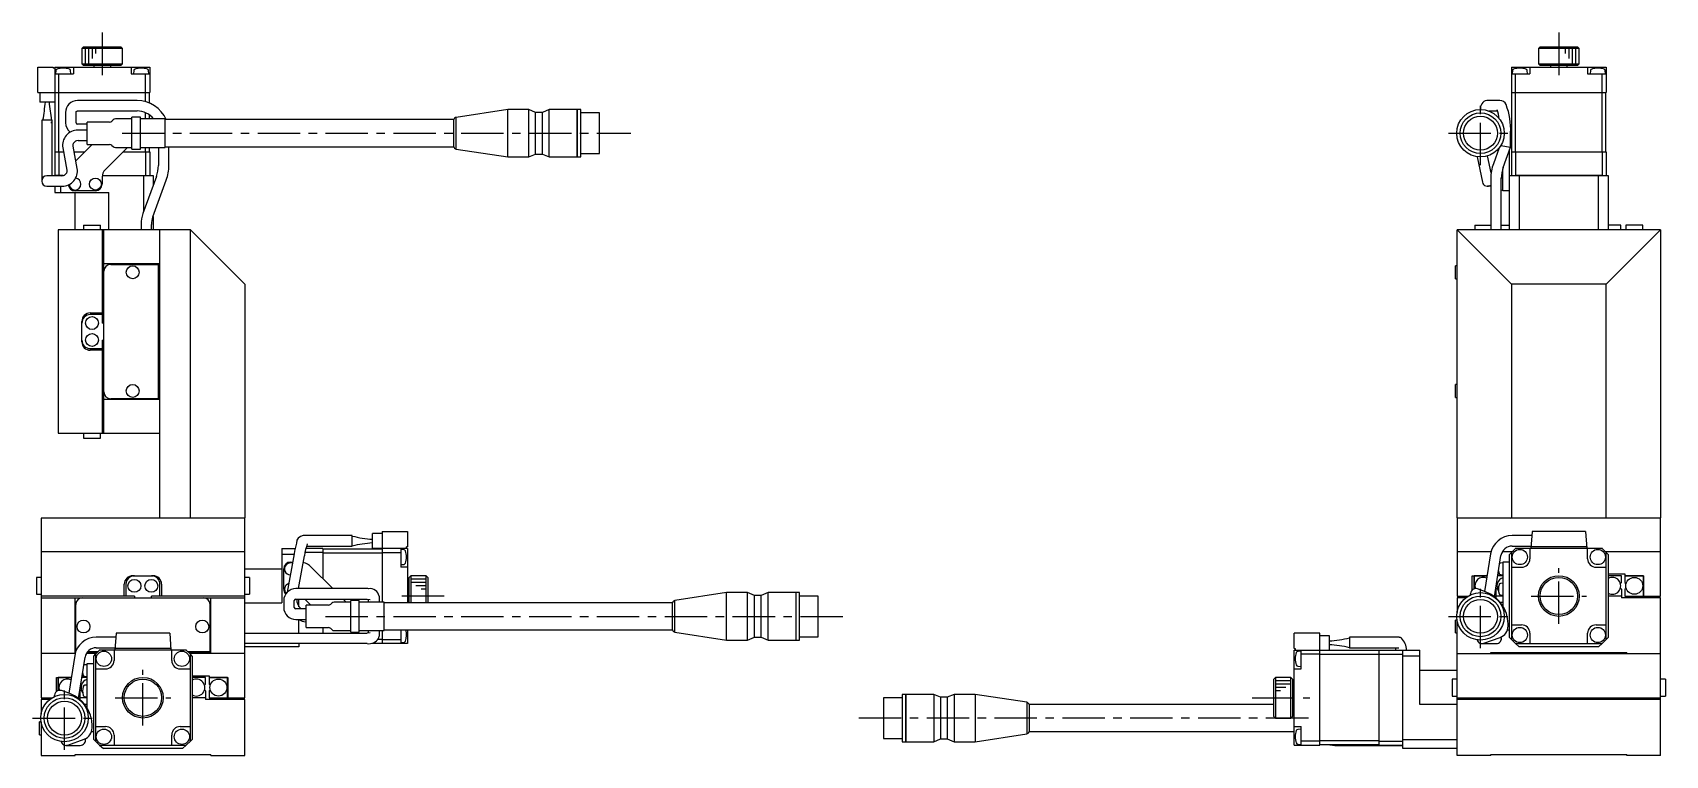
# Model space of a CAD drawing. Extents: x -593 to 420, y 17 to 752.
# Drawn here: x -94.2 to 387.1, y 281.7 to 494.9 of the extents above; entities that cross this region are included whole.
import ezdxf

# ---------------------------------------------------------------- set-up
doc = ezdxf.new("R2010")
doc.units = 0
doc.header["$LTSCALE"] = 10
doc.linetypes.add('CENTER', pattern=[2, 1.25, -0.25, 0.25, -0.25])
doc.layers.add('1', color=7, linetype='CONTINUOUS')

msp = doc.modelspace()

# ---------------------------------------------------------------- linework, layer by layer
at = {"layer": '1', "color": 4, "linetype": 'CENTER'}
for p, q in [((-73.745902, 494.881981), (-73.745902, 480.426529)), ((355.656316, 494.88198), (355.656316, 480.426529)), ((332.556317, 455.813752), (332.556317, 474.61375)), ((-67.903008, 465.213751), (82.096992, 465.213751)), ((323.156318, 465.213751), (341.956315, 465.213751)), ((355.656316, 320.513751), (355.656316, 336.913751)), ((332.556316, 313.313752), (332.556316, 332.113749)), ((27.096992, 328.713751), (12.096992, 328.713751)), ((347.456316, 328.713751), (363.856316, 328.713751)), ((-7.903008, 322.713751), (146.813422, 322.71375)), ((323.156318, 322.71375), (341.956315, 322.71375)), ((-61.745902, 290.513751), (-61.745902, 306.913751)), ((-84.845902, 283.313752), (-84.845902, 302.113749)), ((-69.945902, 298.713751), (-53.545902, 298.713751)), ((265.269329, 298.713751), (282.220274, 298.713751)), ((-94.245901, 292.71375), (-75.445904, 292.71375)), ((281.813422, 292.713751), (147.096992, 292.71375))]:
    msp.add_line(p, q, dxfattribs=at)
at = {"layer": '1', "color": 7, "linetype": 'CONTINUOUS'}
for p, q in [((-79.245902, 490.713751), (-79.745902, 490.213751)), ((-67.745902, 490.213751), (-79.745902, 490.213751)), ((-79.745902, 490.213751), (-79.745902, 485.713751)), ((-79.245902, 490.713751), (-68.245902, 490.713751)), ((-67.745902, 490.213751), (-68.245902, 490.713751)), ((-67.745902, 485.713751), (-67.745902, 490.213751)), ((350.156316, 490.713751), (349.656316, 490.213751)), ((361.656316, 490.213751), (349.656316, 490.213751)), ((349.656316, 490.213751), (349.656316, 485.713751)), ((350.156316, 490.713751), (361.156316, 490.713751)), ((361.656316, 490.213751), (361.156316, 490.713751)), ((361.656316, 485.713751), (361.656316, 490.213751)), ((-92.745902, 484.713751), (-88.245902, 484.713751)), ((-92.745902, 477.213751), (-92.745902, 484.713751)), ((-88.245902, 484.713751), (-88.245902, 484.413751)), ((-87.745902, 484.413751), (-88.245902, 484.413751)), ((-87.745902, 484.713751), (-87.745902, 474.413751)), ((-87.745902, 484.713751), (-59.745902, 484.713751)), ((-87.745902, 482.713751), (-82.245902, 482.713751)), ((-87.409701, 483.699031), (-87.495902, 482.713751)), ((-86.545902, 477.213751), (-86.545902, 482.713751)), ((-82.995902, 482.713751), (-83.082103, 483.699031)), ((-82.245902, 484.713751), (-82.245902, 482.713751)), ((-79.745902, 485.713751), (-67.745902, 485.713751)), ((-79.745902, 485.713751), (-79.245902, 485.213751)), ((-68.245902, 485.213751), (-79.245902, 485.213751)), ((-76.245902, 485.213751), (-76.245902, 484.713751)), ((-71.245902, 484.713751), (-71.245902, 485.213751)), ((-68.245902, 485.213751), (-67.745902, 485.713751)), ((-65.245902, 484.713751), (-65.245902, 482.713751)), ((-65.245902, 482.713751), (-59.745902, 482.713751)), ((-64.409701, 483.699031), (-64.495902, 482.713751)), ((-60.945902, 477.213751), (-60.945902, 482.713751)), ((-59.995902, 482.713751), (-60.082103, 483.699031)), ((-59.745902, 484.713751), (-59.745902, 477.213751)), ((341.656316, 484.713751), (369.656316, 484.713751)), ((341.656316, 484.713751), (341.656316, 477.213751)), ((341.656316, 482.713751), (347.156316, 482.713751)), ((341.992517, 483.699031), (341.906316, 482.713751)), ((342.856316, 477.213751), (342.856316, 482.713751)), ((346.406316, 482.713751), (346.320116, 483.699031)), ((347.156316, 484.713751), (347.156316, 482.713751)), ((349.656316, 485.713751), (361.656316, 485.713751)), ((349.656316, 485.713751), (350.156316, 485.213751)), ((361.156316, 485.213751), (350.156316, 485.213751)), ((353.156316, 485.213751), (353.156316, 484.713751)), ((358.156316, 484.713751), (358.156316, 485.213751)), ((361.156316, 485.213751), (361.656316, 485.713751)), ((364.156316, 484.713751), (364.156316, 482.713751)), ((364.156316, 482.713751), (369.656316, 482.713751)), ((364.992517, 483.699031), (364.906316, 482.713751)), ((368.456316, 477.213751), (368.456316, 482.713751)), ((369.406316, 482.713751), (369.320116, 483.699031)), ((369.656316, 484.713751), (369.656316, 477.213751)), ((-92.745902, 477.213751), (-59.745902, 477.213751)), ((-92.145902, 477.213751), (-92.145902, 474.413751)), ((-87.645902, 459.713751), (-87.645902, 477.213751)), ((-86.504481, 459.713751), (-86.504481, 477.213751)), ((-60.987324, 474.542062), (-60.987324, 477.213751)), ((-59.845902, 474.143665), (-59.845902, 477.213751)), ((341.656316, 477.213751), (369.656316, 477.213751)), ((341.756316, 459.713751), (341.756316, 477.213751)), ((342.897738, 459.713751), (342.897738, 477.213751)), ((368.414895, 459.713751), (368.414895, 477.213751)), ((369.556316, 459.713751), (369.556316, 477.213751)), ((-87.745902, 474.413751), (-92.145902, 474.413751)), ((-81.311117, 471.668445), (-81.295612, 471.682421)), ((-81.295612, 471.682421), (-81.279148, 471.69582)), ((-81.279148, 471.69582), (-81.261692, 471.708574)), ((-81.261692, 471.708574), (-81.243208, 471.720603)), ((-81.243208, 471.720603), (-81.223662, 471.731818)), ((-81.223662, 471.731818), (-81.203024, 471.742113)), ((-81.203024, 471.742113), (-81.181271, 471.751364)), ((-81.181271, 471.751364), (-81.1584, 471.75943)), ((-81.1584, 471.75943), (-81.134434, 471.766154)), ((-81.134434, 471.766154), (-81.10944, 471.771364)), ((-81.10944, 471.771364), (-81.083546, 471.774885)), ((-81.083546, 471.774885), (-81.056955, 471.776557)), ((-81.056955, 471.776557), (-81.047438, 471.776681)), ((-63.440781, 474.876681), (-81.047438, 474.876681)), ((-81.047438, 471.776681), (-63.440781, 471.776681)), ((45.839884, 472.21375), (30.605902, 469.898076)), ((45.839884, 458.213752), (45.839884, 472.21375)), ((52.032883, 472.21375), (45.839884, 472.21375)), ((52.032883, 458.213752), (52.032883, 472.21375)), ((54.032883, 471.363751), (52.032883, 472.21375)), ((58.032883, 472.21375), (56.032883, 471.363751)), ((58.032883, 458.213752), (58.032883, 472.21375)), ((66.289883, 472.21375), (58.032883, 472.21375)), ((66.289883, 458.213752), (66.289883, 472.21375)), ((66.339883, 472.16375), (66.289883, 472.21375)), ((67.339885, 472.21375), (66.339883, 472.21375)), ((66.339883, 458.213752), (66.339883, 472.21375)), ((67.339885, 458.213752), (67.339885, 472.21375)), ((334.486774, 474.876681), (334.447448, 474.876209)), ((338.229184, 474.876681), (334.486774, 474.876681)), ((334.991051, 471.776681), (337.58495, 471.776681)), ((335.622903, 471.503928), (335.633787, 471.776824)), ((-88.470902, 469.113751), (-91.570902, 469.113751)), ((-91.570902, 469.113751), (-91.570902, 451.113751)), ((-88.471492, 468.490586), (-88.904886, 468.413751)), ((-88.904886, 468.413751), (-88.445902, 468.413751)), ((-88.445902, 468.413751), (-88.471494, 468.490592)), ((-88.470902, 468.488833), (-88.470902, 469.113751)), ((-88.470902, 452.663751), (-88.470902, 468.413751)), ((-84.553733, 471.326681), (-84.553733, 468.326681)), ((-81.453733, 471.326681), (-81.453423, 471.344201)), ((-81.453733, 468.326681), (-81.453733, 471.326681)), ((-81.453423, 471.344201), (-81.452423, 471.362647)), ((-81.452423, 471.362647), (-81.450735, 471.381042)), ((-81.450735, 471.381042), (-81.448358, 471.39937)), ((-81.448358, 471.39937), (-81.445289, 471.417615)), ((-81.445289, 471.417615), (-81.441527, 471.435764)), ((-81.441527, 471.435764), (-81.437067, 471.453798)), ((-81.437067, 471.453798), (-81.431904, 471.471702)), ((-81.431904, 471.471702), (-81.42603, 471.489457)), ((-81.42603, 471.489457), (-81.419439, 471.507045)), ((-81.419439, 471.507045), (-81.412121, 471.524446)), ((-81.412121, 471.524446), (-81.404064, 471.541638)), ((-81.404064, 471.541638), (-81.395256, 471.558599)), ((-81.395256, 471.558599), (-81.385683, 471.575305)), ((-81.385683, 471.575305), (-81.375328, 471.591727)), ((-81.375328, 471.591727), (-81.364173, 471.607838)), ((-81.364173, 471.607838), (-81.352199, 471.623603)), ((-81.352199, 471.623603), (-81.339382, 471.638987)), ((-81.339382, 471.638987), (-81.325697, 471.653949)), ((-81.325697, 471.653949), (-81.311117, 471.668445)), ((-78.160116, 467.876681), (-81.003733, 467.876681)), ((-71.574329, 468.513751), (-78.160116, 468.513751)), ((-78.160116, 461.913751), (-78.160116, 468.513751)), ((-70.553009, 469.120858), (-70.867223, 468.806644)), ((-64.995902, 469.413751), (-69.845902, 469.413751)), ((-62.495902, 469.913751), (-64.995902, 469.913751)), ((-64.995902, 460.513751), (-64.995902, 469.913751)), ((-62.495902, 460.513751), (-62.495902, 469.913751)), ((-55.160116, 469.413751), (-62.495902, 469.413751)), ((-60.987324, 469.413751), (-60.987324, 471.26307)), ((-59.845902, 469.413751), (-59.845902, 470.611953)), ((-55.160116, 461.013751), (-55.160116, 469.413751)), ((29.882228, 469.213751), (-55.160116, 469.213751)), ((29.882228, 461.213751), (29.882228, 469.213751)), ((30.605901, 460.529425), (30.605902, 469.898076)), ((54.032883, 459.063751), (54.032883, 471.363751)), ((56.032883, 471.363751), (54.032883, 471.363751)), ((56.032883, 459.063751), (56.032883, 471.363751)), ((72.839886, 471.213749), (67.339885, 471.213749)), ((72.839886, 459.213753), (72.839886, 471.213749)), ((-82.282961, 462.002682), (-82.238714, 462.140055)), ((-82.238714, 462.140055), (-82.180225, 462.271445)), ((-78.160116, 466.149774), (-80.876716, 466.149774)), ((-80.876716, 463.049774), (-78.160116, 463.049774)), ((341.442478, 461.053374), (341.442478, 465.326681)), ((-87.745902, 459.713751), (-87.745902, 452.813751)), ((-87.745902, 459.713751), (-85.146175, 459.713751)), ((-86.545902, 459.713751), (-86.545902, 452.713751)), ((-85.356552, 460.88079), (-84.167153, 454.282774)), ((-82.325706, 461.716971), (-82.31214, 461.861025)), ((-82.323449, 461.572504), (-82.325706, 461.716971)), ((-82.305726, 461.430751), (-82.323449, 461.572504)), ((-82.31214, 461.861025), (-82.282961, 462.002682)), ((-81.116326, 454.832735), (-82.305726, 461.430751)), ((-81.996209, 459.713751), (-78.902756, 459.713751)), ((-81.523735, 457.092773), (-76.702757, 461.913751)), ((-78.160116, 461.913751), (-71.574329, 461.913751)), ((-66.289048, 461.013751), (-72.867223, 454.435576)), ((-70.867223, 461.620858), (-70.553009, 461.306644)), ((-69.845902, 461.013751), (-64.995902, 461.013751)), ((-67.589048, 459.713751), (-59.745902, 459.713751)), ((-64.995902, 460.513751), (-62.495902, 460.513751)), ((-62.495902, 461.013751), (-55.160116, 461.013751)), ((-60.987324, 459.713751), (-60.987324, 461.013751)), ((-60.945902, 459.713751), (-60.945902, 452.713751)), ((-59.845902, 459.713751), (-59.845902, 461.013751)), ((-59.745902, 459.713751), (-59.745902, 452.813751)), ((-57.1656, 461.013751), (-57.1656, 455.682839)), ((-55.160116, 461.213751), (29.882228, 461.213751)), ((-54.0656, 455.682839), (-54.0656, 461.213751)), ((30.605901, 460.529425), (45.839884, 458.213752)), ((45.839884, 458.213752), (52.032883, 458.213752)), ((52.032883, 458.213752), (54.032883, 459.063751)), ((54.032883, 459.063751), (56.032883, 459.063751)), ((56.032883, 459.063751), (58.032883, 458.213752)), ((58.032883, 458.213752), (66.289883, 458.213752)), ((66.289883, 458.213752), (66.339883, 458.263752)), ((66.339883, 458.213752), (67.339885, 458.213752)), ((67.339885, 459.213753), (72.839886, 459.213753)), ((331.546988, 458.286901), (333.140188, 450.791488)), ((335.72149, 453.557596), (334.662823, 458.538227)), ((338.104077, 460.944987), (336.381763, 456.21297)), ((338.531189, 461.566713), (341.442478, 461.053374)), ((339.294811, 455.152708), (341.442478, 461.053374)), ((341.156316, 436.713751), (341.156316, 460.267153)), ((341.656316, 459.713751), (341.656316, 452.713751)), ((341.656316, 459.713751), (369.656316, 459.713751)), ((342.856316, 459.713751), (342.856316, 452.813751)), ((368.456316, 459.713751), (368.456316, 452.813751)), ((369.656316, 459.713751), (369.656316, 452.713751)), ((-85.596163, 452.663751), (-90.020902, 452.663751)), ((-87.645902, 452.713751), (-87.745902, 452.813751)), ((-87.745902, 452.713751), (-87.745902, 452.663751)), ((-85.210868, 452.713751), (-87.745902, 452.713751)), ((-86.023931, 452.713751), (-86.023931, 452.663751)), ((-84.234165, 453.57347), (-84.292654, 453.442079)), ((-84.189918, 453.710843), (-84.234165, 453.57347)), ((-84.160738, 453.8525), (-84.189918, 453.710843)), ((-84.167153, 454.282774), (-84.14943, 454.141021)), ((-84.147173, 453.996554), (-84.160738, 453.8525)), ((-84.14943, 454.141021), (-84.147173, 453.996554)), ((-73.719184, 452.713751), (-58.745902, 452.713751)), ((-57.754094, 452.465573), (-61.719967, 441.569428)), ((-61.467873, 442.262049), (-61.467873, 452.713751)), ((-59.845902, 452.713751), (-59.745902, 452.813751)), ((-58.745902, 452.713751), (-58.745902, 449.740603)), ((339.156316, 452.663751), (338.739182, 452.663751)), ((339.156316, 448.213751), (339.156316, 454.742225)), ((341.156316, 452.713751), (370.156316, 452.713751)), ((342.756316, 452.713751), (342.856316, 452.813751)), ((342.856316, 452.813751), (368.456316, 452.813751)), ((343.994413, 452.713751), (343.994413, 436.713751)), ((367.31822, 436.713751), (367.31822, 452.713751)), ((368.456316, 452.813751), (368.556316, 452.713751)), ((370.156316, 452.713751), (370.156316, 436.713751)), ((-90.020902, 449.563751), (-85.596163, 449.563751)), ((-87.745902, 449.563751), (-87.745902, 447.713751)), ((-87.745902, 447.713751), (-71.745902, 447.713751)), ((-86.023931, 449.563751), (-86.023931, 447.713751)), ((-75.745902, 448.213751), (-81.745902, 448.213751)), ((-81.745902, 436.713751), (-81.745902, 447.713751)), ((-73.745902, 452.314256), (-73.745902, 450.213751)), ((-71.745902, 436.713751), (-71.745902, 447.713751)), ((-58.80692, 440.509165), (-54.841047, 451.40531)), ((335.606316, 449.563751), (334.656316, 449.563751)), ((335.606316, 451.935442), (335.606316, 436.713751)), ((339.156316, 451.963751), (338.706316, 451.924381)), ((338.706316, 436.713751), (338.706316, 451.935442)), ((338.706316, 448.503121), (339.156316, 448.463751)), ((341.156316, 448.213751), (339.156316, 448.213751)), ((-79.245902, 438.113751), (-79.245902, 436.713751)), ((-79.245902, 438.113751), (-74.245902, 438.113751)), ((-74.245902, 436.713751), (-74.245902, 438.113751)), ((-62.295902, 438.303135), (-62.295902, 436.713751)), ((-59.195902, 436.713751), (-59.195902, 438.303135)), ((-58.745902, 440.676809), (-58.745902, 436.713751)), ((330.906316, 438.113751), (330.906316, 436.713751)), ((330.906316, 438.113751), (335.606316, 438.113751)), ((338.706316, 438.113751), (341.156316, 438.113751)), ((373.906316, 438.113751), (370.156316, 438.113751)), ((373.906316, 436.713751), (373.906316, 438.113751)), ((375.406316, 438.113751), (375.406316, 436.713751)), ((380.406316, 438.113751), (375.406316, 438.113751)), ((380.406316, 436.713751), (380.406316, 438.113751)), ((-47.745902, 436.713751), (-86.745902, 436.713751)), ((-86.745902, 436.713751), (-86.745902, 376.713751)), ((-73.745902, 436.713751), (-73.745902, 409.213751)), ((-73.245902, 376.713751), (-73.245902, 436.713751)), ((-56.745902, 351.713751), (-56.745902, 436.713751)), ((-47.745902, 351.813751), (-47.745902, 436.713751)), ((-31.745902, 420.713751), (-47.745902, 436.713751)), ((325.656316, 351.813751), (325.656316, 436.713751)), ((341.656316, 420.713751), (325.656316, 436.713751)), ((385.656316, 436.713751), (325.656316, 436.713751)), ((385.656316, 436.713751), (369.656316, 420.713751)), ((385.656316, 436.713751), (385.656316, 351.813751)), ((-56.745902, 426.713751), (-73.245902, 426.713751)), ((-71.245902, 426.513751), (-57.245902, 426.513751)), ((-58.245902, 426.713751), (-58.245902, 426.513751)), ((-57.245902, 426.513751), (-57.245902, 386.913751)), ((-57.045902, 426.713751), (-57.045902, 386.713751)), ((325.156316, 422.313751), (325.156316, 426.113751)), ((325.656316, 426.113751), (325.156316, 426.113751)), ((-31.745902, 420.713751), (-31.745902, 351.813751)), ((325.156316, 422.313751), (325.656316, 422.313751)), ((341.656316, 420.713751), (341.656316, 351.813751)), ((369.656316, 420.713751), (341.656316, 420.713751)), ((369.656316, 351.813751), (369.656316, 420.713751)), ((-79.745902, 403.713751), (-79.745902, 409.713751)), ((-77.245902, 412.213751), (-73.745902, 412.213751)), ((-73.745902, 411.713751), (-77.245902, 411.713751)), ((-73.245902, 409.213751), (-73.745902, 409.213751)), ((-77.245902, 401.713751), (-73.745902, 401.713751)), ((-73.745902, 401.213751), (-77.245902, 401.213751)), ((-73.745902, 404.213751), (-73.245902, 404.213751)), ((-73.745902, 404.213751), (-73.745902, 376.713751)), ((325.156316, 387.313751), (325.156316, 391.113751)), ((325.656316, 391.113751), (325.156316, 391.113751)), ((-56.745902, 386.713751), (-73.245902, 386.713751)), ((-57.245902, 386.913751), (-71.245902, 386.913751)), ((-58.245902, 386.913751), (-58.245902, 386.713751)), ((325.156316, 387.313751), (325.656316, 387.313751)), ((-86.745902, 376.713751), (-56.745902, 376.713751)), ((-79.245902, 376.713751), (-79.245902, 375.313751)), ((-74.245902, 375.313751), (-74.245902, 376.713751)), ((-79.245902, 375.313751), (-74.245902, 375.313751)), ((-31.745902, 351.713751), (-91.745902, 351.713751)), ((-91.745902, 351.713751), (-91.745902, 298.713751)), ((-56.745902, 351.813751), (-47.745902, 351.813751)), ((-47.745902, 351.813751), (-47.645902, 351.713751)), ((-31.845902, 351.713751), (-31.745902, 351.813751)), ((-31.745902, 298.713751), (-31.745902, 351.713751)), ((325.656316, 351.813751), (325.756316, 351.713751)), ((325.656316, 351.713751), (325.656316, 328.713751)), ((385.656316, 351.713751), (325.656316, 351.713751)), ((341.556316, 351.713751), (341.656316, 351.813751)), ((341.656316, 351.813751), (369.656316, 351.813751)), ((369.656316, 351.813751), (369.756316, 351.713751)), ((385.556316, 351.713751), (385.656316, 351.813751)), ((385.656316, 328.713751), (385.656316, 351.713751)), ((-0.045902, 346.538751), (-14.54714, 346.538751)), ((-0.045902, 343.413751), (-0.045902, 346.538751)), ((5.954098, 342.713751), (5.954098, 347.113751)), ((8.754098, 347.113751), (5.954098, 347.113751)), ((8.754098, 347.713751), (16.254098, 347.713751)), ((8.754098, 347.713751), (8.754098, 326.913751)), ((16.254098, 347.713751), (16.254098, 343.213751)), ((347.673786, 346.538751), (341.926111, 346.538751)), ((347.75595, 347.713751), (347.406317, 342.713751)), ((363.556682, 347.713751), (347.75595, 347.713751)), ((363.556686, 347.713751), (363.906316, 342.713751)), ((-20.745902, 342.713751), (-16.871341, 342.713751)), ((-20.745902, 342.713751), (-20.745902, 326.713751)), ((-8.745902, 342.713751), (-13.697014, 342.713751)), ((-13.517378, 343.438751), (-0.045902, 343.438751)), ((-8.745902, 342.713751), (-8.745902, 333.870605)), ((-8.745902, 342.613751), (8.754098, 342.613751)), ((16.254098, 342.713751), (5.954098, 342.713751)), ((14.254098, 342.713751), (14.254098, 337.213751)), ((15.239377, 342.37755), (14.254098, 342.463751)), ((15.954098, 342.713751), (15.954098, 343.213751)), ((16.254098, 343.213751), (15.954098, 343.213751)), ((16.254098, 342.713751), (16.254098, 326.713751)), ((342.856316, 342.713751), (341.656316, 341.513751)), ((341.926111, 343.438751), (347.457013, 343.438751)), ((368.501549, 342.713751), (342.811084, 342.713751)), ((347.156316, 342.713751), (347.156316, 339.713751)), ((363.871353, 343.213751), (347.44128, 343.213751)), ((364.156316, 339.713751), (364.156316, 342.713751)), ((369.656316, 341.513751), (368.456316, 342.713751)), ((-31.745902, 341.713751), (-91.745902, 341.713751)), ((-17.202771, 340.99178), (-20.745902, 340.99178)), ((-17.172915, 341.159015), (-19.190666, 329.856667)), ((-18.245902, 338.713751), (-17.609456, 338.713751)), ((-15.856454, 330.894053), (-14.121165, 340.614201)), ((-8.745902, 341.513751), (-13.952398, 341.513751)), ((-12.124582, 337.249285), (-5.76935, 330.894053)), ((-8.745902, 341.472329), (8.754098, 341.472329)), ((8.754098, 341.513751), (14.254098, 341.513751)), ((14.254098, 337.963751), (15.239377, 338.049951)), ((16.254098, 337.213751), (14.254098, 337.213751)), ((335.666867, 341.713751), (325.656316, 341.713751)), ((335.544179, 341.129082), (333.786899, 330.034048)), ((336.684591, 328.51275), (338.606013, 340.644135)), ((339.156316, 338.463751), (338.473529, 338.404014)), ((341.79991, 341.713751), (338.972849, 341.713751)), ((341.156316, 338.713751), (339.156316, 338.713751)), ((339.156316, 338.713751), (339.156316, 325.818325)), ((341.156316, 340.99178), (341.656316, 341.513751)), ((341.156316, 316.435721), (341.156316, 340.99178)), ((341.656316, 341.513751), (341.656316, 315.913751)), ((341.656316, 337.213751), (344.656316, 337.213751)), ((366.656316, 337.213751), (369.656316, 337.213751)), ((385.656316, 341.713751), (369.512722, 341.713751)), ((370.156316, 340.99178), (369.656316, 341.513751)), ((369.656316, 315.913751), (369.656316, 341.513751)), ((370.156316, 340.99178), (370.156316, 316.435721)), ((-91.745902, 334.213751), (-93.145902, 334.213751)), ((-93.145902, 334.213751), (-93.145902, 329.213751)), ((-67.245902, 328.713751), (-67.245902, 332.213751)), ((-66.745902, 332.213751), (-66.745902, 328.713751)), ((-64.745902, 334.713751), (-58.745902, 334.713751)), ((-56.745902, 328.713751), (-56.745902, 332.213751)), ((-56.245902, 332.213751), (-56.245902, 328.713751)), ((-31.745902, 336.713751), (-20.745902, 336.713751)), ((-30.345902, 334.213751), (-31.745902, 334.213751)), ((-30.345902, 334.213751), (-30.345902, 329.213751)), ((-20.245902, 330.713751), (-20.245902, 336.713751)), ((17.254098, 334.713751), (16.754098, 334.213751)), ((16.754098, 326.713751), (16.754098, 334.213751)), ((17.254098, 334.713751), (17.254098, 326.713751)), ((21.754098, 334.713751), (17.254098, 334.713751)), ((21.754098, 326.713751), (21.754098, 334.713751)), ((22.254098, 334.213751), (21.754098, 334.713751)), ((22.254098, 334.213751), (22.254098, 326.713751)), ((330.156316, 334.713751), (334.528091, 334.713751)), ((330.156316, 330.533004), (330.156316, 334.713751)), ((330.706316, 334.663751), (330.656316, 334.713751)), ((330.656316, 330.813079), (330.656316, 334.713751)), ((334.520172, 334.663751), (330.706316, 334.663751)), ((330.706316, 334.663751), (330.706316, 330.82897)), ((337.323842, 332.548827), (337.495851, 332.376818)), ((339.156316, 334.713751), (337.666733, 334.713751)), ((337.745925, 335.213751), (338.123103, 335.213751)), ((338.473529, 335.023487), (339.156316, 334.963751)), ((339.156316, 332.463751), (338.473529, 332.404014)), ((370.156316, 335.213751), (375.156316, 335.213751)), ((374.156316, 334.713751), (370.156316, 334.713751)), ((373.816782, 332.376818), (374.156316, 332.716353)), ((374.156316, 332.716353), (374.156316, 334.713751)), ((375.156316, 335.213751), (375.156316, 332.716353)), ((375.156316, 334.713751), (380.656316, 334.713751)), ((380.606316, 334.663751), (375.156316, 334.663751)), ((375.156316, 332.716353), (375.495851, 332.376818)), ((380.606316, 334.663751), (380.656316, 334.713751)), ((380.606316, 328.713751), (380.606316, 334.663751)), ((380.656316, 334.713751), (380.656316, 328.713751)), ((-93.145902, 329.213751), (-91.745902, 329.213751)), ((-64.245902, 328.713751), (-91.745902, 328.713751)), ((-91.745902, 328.213751), (-31.745902, 328.213751)), ((-81.745902, 311.713751), (-81.745902, 328.213751)), ((-64.245902, 328.713751), (-64.245902, 328.213751)), ((-59.245902, 328.213751), (-59.245902, 328.713751)), ((-31.745902, 328.713751), (-59.245902, 328.713751)), ((-41.745902, 311.713751), (-41.745902, 328.213751)), ((-31.745902, 329.213751), (-30.345902, 329.213751)), ((-20.232824, 327.344053), (-20.232824, 325.344053)), ((-17.132824, 325.344053), (-17.132824, 327.344053)), ((4.317176, 330.894053), (-16.682824, 330.894053)), ((-16.682824, 327.794053), (4.317176, 327.794053)), ((-15.745902, 325.571419), (-15.745902, 327.794053)), ((-12.202756, 326.013751), (-13.983059, 327.794053)), ((-2.66935, 327.794053), (-1.789048, 326.913751)), ((-0.495902, 318.013751), (-0.495902, 327.413751)), ((2.004098, 327.413751), (-0.495902, 327.413751)), ((2.004098, 318.013751), (2.004098, 327.413751)), ((4.317176, 327.794053), (5.275259, 327.659595)), ((4.767176, 326.913751), (4.767176, 327.771826)), ((7.867176, 328.660012), (7.867176, 326.913751)), ((16.754098, 331.213751), (16.254098, 331.213751)), ((110.339884, 329.713749), (95.105901, 327.398076)), ((95.105901, 318.029425), (95.105901, 327.398076)), ((110.339884, 315.713751), (110.339884, 329.713749)), ((116.532883, 329.713749), (110.339884, 329.713749)), ((116.532883, 315.713751), (116.532883, 329.713749)), ((118.532883, 328.86375), (116.532883, 329.713749)), ((118.532883, 316.56375), (118.532883, 328.86375)), ((120.532883, 328.86375), (118.532883, 328.86375)), ((122.532883, 329.713749), (120.532883, 328.86375)), ((120.532883, 316.56375), (120.532883, 328.86375)), ((122.532883, 315.713751), (122.532883, 329.713749)), ((130.789883, 329.713749), (122.532883, 329.713749)), ((130.789883, 315.713751), (130.789883, 329.713749)), ((130.839883, 329.663749), (130.789883, 329.713749)), ((130.839883, 315.713751), (130.839883, 329.713749)), ((131.839885, 329.713749), (130.839883, 329.713749)), ((131.839885, 315.713751), (131.839885, 329.713749)), ((137.339886, 328.713748), (131.839885, 328.713748)), ((137.339886, 316.713752), (137.339886, 328.713748)), ((325.656316, 328.713751), (328.950768, 328.713751)), ((325.656316, 328.213751), (325.656316, 323.892728)), ((328.226192, 328.213751), (325.656316, 328.213751)), ((326.656316, 328.213751), (326.656316, 328.713751)), ((327.156316, 328.213751), (327.156316, 328.713751)), ((329.600749, 329.05919), (329.600749, 329.344053)), ((334.075438, 329.929028), (331.68088, 330.800577)), ((337.156316, 328.213751), (337.062365, 328.213751)), ((337.495851, 331.050684), (337.156316, 330.711149)), ((337.156316, 328.213751), (337.156316, 330.711149)), ((337.156316, 328.763751), (339.156316, 328.763751)), ((339.156316, 328.713751), (337.156316, 328.713751)), ((338.473529, 329.023487), (339.156316, 328.963751)), ((370.156316, 328.763751), (374.156316, 328.763751)), ((374.156316, 328.713751), (370.156316, 328.713751)), ((374.156316, 330.711149), (373.816782, 331.050684)), ((374.156316, 330.711149), (374.156316, 328.213751)), ((385.656316, 328.213751), (374.156316, 328.213751)), ((375.156316, 330.711149), (375.495851, 331.050684)), ((375.156316, 330.711149), (375.156316, 328.713751)), ((375.156316, 328.713751), (385.656316, 328.713751)), ((385.656316, 281.713751), (385.656316, 328.213751)), ((-81.545902, 312.324985), (-81.545902, 326.213751)), ((-41.945902, 312.213751), (-41.945902, 326.213751)), ((-31.745902, 326.713751), (-20.745902, 326.713751)), ((-13.660116, 324.894053), (-16.682824, 324.894053)), ((-13.660116, 319.413751), (-13.660116, 326.013751)), ((-7.074329, 326.013751), (-13.660116, 326.013751)), ((-6.053009, 326.620857), (-6.367223, 326.306644)), ((-0.495902, 326.913751), (-5.345902, 326.913751)), ((9.339884, 326.913751), (2.004098, 326.913751)), ((9.339884, 318.513751), (9.339884, 326.913751)), ((94.382228, 326.71375), (9.339884, 326.713751)), ((94.382228, 318.71375), (94.382228, 326.71375)), ((339.156316, 326.763751), (338.485509, 326.763751)), ((-69.646268, 317.713751), (-69.995902, 312.713751)), ((-53.845537, 317.713751), (-69.646268, 317.713751)), ((-53.845542, 317.713751), (-53.495902, 312.713751)), ((-31.745515, 317.763751), (4.317176, 317.763751)), ((-16.682824, 321.794053), (-13.660116, 321.794053)), ((-15.745902, 317.763751), (-15.745902, 321.689831)), ((-13.660116, 319.413751), (-7.074329, 319.413751)), ((-8.745902, 319.413751), (-8.745902, 317.763751)), ((-6.367223, 319.120857), (-6.053009, 318.806644)), ((-5.345902, 318.513751), (-0.495902, 318.513751)), ((-0.495902, 318.013751), (2.004098, 318.013751)), ((2.004098, 318.513751), (9.339884, 318.513751)), ((5.275259, 317.898208), (4.317176, 317.763751)), ((4.767176, 317.78817), (4.767176, 318.513751)), ((7.867176, 318.513751), (7.867176, 316.897791)), ((8.754098, 318.513751), (8.754098, 314.713751)), ((9.339884, 318.713751), (94.382228, 318.71375)), ((14.254098, 318.713751), (14.254098, 314.713751)), ((16.254098, 318.713751), (16.254098, 314.713751)), ((95.105901, 318.029425), (110.339884, 315.713751)), ((285.156316, 317.713751), (277.656316, 317.713751)), ((277.656316, 313.213751), (277.656316, 317.713751)), ((285.156316, 284.713751), (285.156316, 317.713751)), ((325.643286, 321.613751), (325.156316, 321.613751)), ((325.156316, 317.813751), (325.156316, 321.613751)), ((325.156316, 317.813751), (325.656316, 317.813751)), ((325.656316, 281.713751), (325.656316, 321.534773)), ((340.505649, 318.713751), (341.156316, 318.713751)), ((340.688136, 319.837297), (340.688136, 320.485117)), ((341.656316, 320.213751), (344.656316, 320.213751)), ((347.156316, 317.713751), (347.156316, 314.713751)), ((364.156316, 314.713751), (364.156316, 317.713751)), ((366.656316, 320.213751), (369.656316, 320.213751)), ((-81.545902, 313.213751), (-81.745902, 313.213751)), ((-69.728432, 316.538751), (-75.476108, 316.538751)), ((-75.476108, 313.438751), (-69.945206, 313.438751)), ((-53.530866, 313.213751), (-69.960939, 313.213751)), ((-41.745902, 313.213751), (-41.945902, 313.213751)), ((-15.745902, 313.713751), (-31.745902, 313.713751)), ((4.317176, 314.663751), (-31.745515, 314.663751)), ((-15.745902, 314.663751), (-15.745902, 313.713751)), ((5.752082, 314.813751), (8.754098, 314.813751)), ((7.600555, 315.955172), (8.754098, 315.955172)), ((7.738634, 316.231362), (7.801999, 316.419458)), ((7.801999, 316.419458), (7.843713, 316.609304)), ((7.843713, 316.609304), (7.864465, 316.799489)), ((7.864465, 316.799489), (7.867176, 316.897791)), ((8.754098, 315.913751), (14.254098, 315.913751)), ((16.254098, 314.713751), (8.754098, 314.713751)), ((14.254098, 314.963751), (15.239377, 315.049951)), ((110.339884, 315.713751), (116.532883, 315.713751)), ((116.532883, 315.713751), (118.532883, 316.56375)), ((118.532883, 316.56375), (120.532883, 316.56375)), ((120.532883, 316.56375), (122.532883, 315.713751)), ((122.532883, 315.713751), (130.789883, 315.713751)), ((130.789883, 315.713751), (130.839883, 315.763751)), ((130.839883, 315.713751), (131.839885, 315.713751)), ((131.839885, 316.713752), (137.339886, 316.713752)), ((277.656316, 313.213751), (277.956316, 313.213751)), ((277.956316, 313.213751), (277.956316, 312.713751)), ((285.156316, 317.113751), (287.956316, 317.113751)), ((287.956316, 317.113751), (287.956316, 312.713751)), ((308.457554, 316.538751), (293.956316, 316.538751)), ((293.956316, 316.538751), (293.956316, 313.413751)), ((293.956316, 313.438751), (308.457554, 313.438751)), ((307.427418, 313.439565), (307.607345, 312.714533)), ((308.560617, 316.535405), (308.457554, 316.538751)), ((308.693349, 316.521166), (308.560617, 316.535405)), ((308.858436, 316.487413), (308.693349, 316.521166)), ((309.018771, 316.436576), (308.858436, 316.487413)), ((309.170773, 316.370328), (309.018771, 316.436576)), ((309.303736, 316.296079), (309.170773, 316.370328)), ((333.030134, 314.663751), (337.181945, 314.663751)), ((333.560265, 314.757227), (338.352307, 316.501387)), ((341.656316, 315.913751), (341.156316, 316.435721)), ((341.656316, 315.913751), (342.856316, 314.713751)), ((343.994413, 313.713751), (342.856316, 314.713751)), ((342.856316, 314.713751), (368.456316, 314.713751)), ((367.31822, 313.713751), (343.994413, 313.713751)), ((367.31822, 313.713751), (368.456316, 314.713751)), ((368.456316, 314.713751), (369.656316, 315.913751)), ((369.656316, 315.913751), (370.156316, 316.435721)), ((-81.735352, 311.713751), (-91.745902, 311.713751)), ((-81.858039, 311.129082), (-83.61532, 300.034048)), ((-81.745902, 312.013751), (-81.651318, 312.013751)), ((-80.717628, 298.51275), (-78.796206, 310.644135)), ((-78.245902, 308.463751), (-78.92869, 308.404014)), ((-75.602309, 311.713751), (-78.42937, 311.713751)), ((-76.245902, 308.713751), (-78.245902, 308.713751)), ((-78.245902, 308.713751), (-78.245902, 295.818325)), ((-75.314616, 312.013751), (-78.243015, 312.013751)), ((-75.115644, 312.213751), (-78.091441, 312.213751)), ((-76.245902, 310.99178), (-75.745902, 311.513751)), ((-76.245902, 286.435721), (-76.245902, 310.99178)), ((-74.545902, 312.713751), (-75.745902, 311.513751)), ((-75.745902, 311.513751), (-75.745902, 285.913751)), ((-48.90067, 312.713751), (-74.591135, 312.713751)), ((-70.245902, 312.713751), (-70.245902, 309.713751)), ((-53.245902, 309.713751), (-53.245902, 312.713751)), ((-47.745902, 311.513751), (-48.945902, 312.713751)), ((-41.945902, 312.213751), (-48.376161, 312.213751)), ((-41.745902, 312.013751), (-48.177189, 312.013751)), ((-31.745902, 311.713751), (-47.889496, 311.713751)), ((-47.245902, 310.99178), (-47.745902, 311.513751)), ((-47.745902, 285.913751), (-47.745902, 311.513751)), ((-47.245902, 310.99178), (-47.245902, 286.435721)), ((277.656316, 312.713751), (287.956316, 312.713751)), ((277.656316, 284.713751), (277.656316, 312.713751)), ((279.656316, 312.463751), (278.671037, 312.37755)), ((278.671037, 308.049951), (279.656316, 307.963751)), ((279.656316, 307.213751), (279.656316, 312.713751)), ((285.156316, 311.513751), (279.656316, 311.513751)), ((302.656316, 312.613751), (285.156316, 312.613751)), ((302.656316, 311.472329), (285.156316, 311.472329)), ((302.656316, 312.713751), (309.556316, 312.713751)), ((302.656316, 284.713751), (302.656316, 312.713751)), ((302.656316, 311.513751), (309.656316, 311.513751)), ((309.656316, 312.613751), (309.556316, 312.713751)), ((309.656316, 312.713751), (314.656316, 312.713751)), ((309.656316, 283.713751), (309.656316, 312.713751)), ((314.656316, 310.99178), (309.656316, 310.99178)), ((314.656316, 296.713751), (314.656316, 312.713751)), ((325.656316, 311.713751), (385.656316, 311.713751)), ((335.656316, 312.013751), (375.656316, 312.013751)), ((335.656316, 311.713751), (335.656316, 312.013751)), ((375.656316, 311.713751), (375.656316, 312.013751)), ((-87.245902, 304.713751), (-82.874128, 304.713751)), ((-87.245902, 300.533004), (-87.245902, 304.713751)), ((-86.695902, 304.663751), (-86.745902, 304.713751)), ((-86.745902, 300.813079), (-86.745902, 304.713751)), ((-82.882047, 304.663751), (-86.695902, 304.663751)), ((-86.695902, 304.663751), (-86.695902, 300.82897)), ((-78.245902, 304.713751), (-79.735486, 304.713751)), ((-79.656294, 305.213751), (-79.279115, 305.213751)), ((-78.92869, 305.023487), (-78.245902, 304.963751)), ((-75.745902, 307.213751), (-72.745902, 307.213751)), ((-50.745902, 307.213751), (-47.745902, 307.213751)), ((-47.245902, 305.213751), (-42.245902, 305.213751)), ((-43.245902, 304.713751), (-47.245902, 304.713751)), ((-43.245902, 302.716353), (-43.245902, 304.713751)), ((-42.245902, 305.213751), (-42.245902, 302.716353)), ((-42.245902, 304.713751), (-36.745902, 304.713751)), ((-36.795902, 304.663751), (-42.245902, 304.663751)), ((-36.795902, 304.663751), (-36.745902, 304.713751)), ((-36.795902, 298.713751), (-36.795902, 304.663751)), ((-36.745902, 304.713751), (-36.745902, 298.713751)), ((272.156316, 304.713751), (271.656316, 304.213751)), ((271.656316, 293.213751), (271.656316, 304.213751)), ((276.656316, 304.713751), (272.156316, 304.713751)), ((272.156316, 304.713751), (272.156316, 292.713751)), ((277.156316, 304.213751), (276.656316, 304.713751)), ((276.656316, 292.713751), (276.656316, 304.713751)), ((277.156316, 304.213751), (277.156316, 293.213751)), ((277.656316, 307.213751), (279.656316, 307.213751)), ((325.656316, 306.713751), (314.656316, 306.713751)), ((325.656316, 304.213751), (324.256316, 304.213751)), ((324.256316, 304.213751), (324.256316, 299.213751)), ((387.056316, 304.213751), (385.656316, 304.213751)), ((387.056316, 304.213751), (387.056316, 299.213751)), ((-91.745902, 298.713751), (-88.451451, 298.713751)), ((-90.745902, 298.213751), (-90.745902, 298.713751)), ((-90.245902, 298.213751), (-90.245902, 298.713751)), ((-87.80147, 299.05919), (-87.80147, 299.344053)), ((-83.326781, 299.929028), (-85.721339, 300.800577)), ((-79.906367, 301.050684), (-80.245902, 300.711149)), ((-80.245902, 298.213751), (-80.245902, 300.711149)), ((-80.245902, 298.763751), (-78.245902, 298.763751)), ((-78.245902, 298.713751), (-80.245902, 298.713751)), ((-80.078376, 302.548827), (-79.906367, 302.376818)), ((-78.245902, 302.463751), (-78.92869, 302.404014)), ((-78.92869, 299.023487), (-78.245902, 298.963751)), ((-47.245902, 298.763751), (-43.245902, 298.763751)), ((-43.245902, 298.713751), (-47.245902, 298.713751)), ((-43.585437, 302.376818), (-43.245902, 302.716353)), ((-43.245902, 300.711149), (-43.585437, 301.050684)), ((-43.245902, 300.711149), (-43.245902, 298.213751)), ((-42.245902, 302.716353), (-41.906367, 302.376818)), ((-42.245902, 300.711149), (-41.906367, 301.050684)), ((-42.245902, 300.711149), (-42.245902, 298.713751)), ((-42.245902, 298.713751), (-31.745902, 298.713751)), ((156.570528, 298.713748), (156.570528, 286.713752)), ((162.070529, 298.713748), (156.570528, 298.713748)), ((162.070529, 299.713749), (162.070529, 285.713751)), ((163.070531, 299.713749), (162.070529, 299.713749)), ((163.070531, 299.713749), (163.070531, 285.713751)), ((163.120531, 299.713749), (163.070531, 299.663749)), ((163.120531, 299.713749), (163.120531, 285.713751)), ((171.377531, 299.713749), (163.120531, 299.713749)), ((171.377531, 299.713749), (171.377531, 285.713751)), ((173.377531, 298.86375), (171.377531, 299.713749)), ((173.377531, 298.86375), (173.377531, 286.56375)), ((175.377531, 298.86375), (173.377531, 298.86375)), ((177.377531, 299.713749), (175.377531, 298.86375)), ((175.377531, 298.86375), (175.377531, 286.56375)), ((177.377531, 299.713749), (177.377531, 285.713751)), ((183.57053, 299.713749), (177.377531, 299.713749)), ((183.57053, 299.713749), (183.57053, 285.713751)), ((198.804513, 297.398076), (183.57053, 299.713749)), ((277.656316, 301.213751), (277.156316, 301.213751)), ((324.256316, 299.213751), (325.656316, 299.213751)), ((325.656316, 298.713751), (385.656316, 298.713751)), ((385.656316, 299.213751), (387.056316, 299.213751)), ((-91.745902, 298.213751), (-91.745902, 293.892728)), ((-89.176027, 298.213751), (-91.745902, 298.213751)), ((-80.245902, 298.213751), (-80.339854, 298.213751)), ((-78.245902, 296.763751), (-78.91671, 296.763751)), ((-31.745902, 298.213751), (-43.245902, 298.213751)), ((-31.745902, 281.713751), (-31.745902, 298.213751)), ((198.804513, 297.398076), (198.804513, 288.029425)), ((271.656316, 296.713751), (199.528186, 296.71375)), ((199.528186, 296.71375), (199.528186, 288.71375)), ((277.156316, 296.213751), (277.656316, 296.213751)), ((325.656316, 296.713751), (314.656316, 296.713751)), ((385.656316, 298.213751), (325.656316, 298.213751)), ((-91.758933, 291.613751), (-92.245902, 291.613751)), ((-92.245902, 287.813751), (-92.245902, 291.613751)), ((-91.745902, 291.534773), (-91.745902, 281.713751)), ((-76.714083, 289.837297), (-76.714083, 290.485117)), ((-75.745902, 290.213751), (-72.745902, 290.213751)), ((-50.745902, 290.213751), (-47.745902, 290.213751)), ((271.656316, 293.213751), (272.156316, 292.713751)), ((272.156316, 292.713751), (276.656316, 292.713751)), ((276.656316, 292.713751), (277.156316, 293.213751)), ((277.656316, 290.213751), (279.656316, 290.213751)), ((279.656316, 289.463751), (278.671037, 289.37755)), ((279.656316, 284.713751), (279.656316, 290.213751)), ((-92.245902, 287.813751), (-91.745902, 287.813751)), ((-84.372085, 284.663751), (-80.220274, 284.663751)), ((-83.841954, 284.757227), (-79.049911, 286.501388)), ((-76.89657, 288.713751), (-76.245902, 288.713751)), ((-76.245902, 286.435721), (-75.745902, 285.913751)), ((-75.745902, 285.913751), (-74.545902, 284.713751)), ((-74.545902, 284.713751), (-73.407806, 283.713751)), ((-74.545902, 284.713751), (-48.945902, 284.713751)), ((-70.245902, 287.713751), (-70.245902, 284.713751)), ((-53.245902, 284.713751), (-53.245902, 287.713751)), ((-50.083999, 283.713751), (-48.945902, 284.713751)), ((-48.945902, 284.713751), (-47.745902, 285.913751)), ((-47.745902, 285.913751), (-47.245902, 286.435721)), ((156.570528, 286.713752), (162.070529, 286.713752)), ((162.070529, 285.713751), (163.070531, 285.713751)), ((163.070531, 285.763751), (163.120531, 285.713751)), ((163.120531, 285.713751), (171.377531, 285.713751)), ((171.377531, 285.713751), (173.377531, 286.56375)), ((173.377531, 286.56375), (175.377531, 286.56375)), ((175.377531, 286.56375), (177.377531, 285.713751)), ((177.377531, 285.713751), (183.57053, 285.713751)), ((183.57053, 285.713751), (198.804513, 288.029425)), ((199.528186, 288.71375), (277.656316, 288.713751)), ((277.656316, 284.713751), (285.156316, 284.713751)), ((278.671037, 285.049951), (279.656316, 284.963751)), ((285.156316, 285.913751), (279.656316, 285.913751)), ((302.656316, 285.955172), (285.156316, 285.955172)), ((302.656316, 284.813751), (285.156316, 284.813751)), ((288.158336, 284.81311), (289.593239, 284.663751)), ((289.593239, 284.663751), (309.656316, 284.663751)), ((302.656316, 285.913751), (309.656316, 285.913751)), ((302.656316, 284.713751), (309.556316, 284.713751)), ((309.556316, 284.713751), (309.656316, 284.813751)), ((309.656316, 286.435721), (325.656316, 286.435721)), ((-91.745902, 281.713751), (-81.745902, 281.713751)), ((-81.745902, 281.713751), (-81.745902, 282.013751)), ((-81.745902, 282.013751), (-41.745902, 282.013751)), ((-50.083999, 283.713751), (-73.407806, 283.713751)), ((-41.745902, 281.713751), (-41.745902, 282.013751)), ((-41.745902, 281.713751), (-31.745902, 281.713751)), ((325.656316, 283.713751), (309.656316, 283.713751)), ((335.656316, 281.713751), (325.656316, 281.713751)), ((335.656316, 282.013751), (375.656316, 282.013751)), ((335.656316, 281.713751), (335.656316, 282.013751)), ((375.656316, 281.713751), (375.656316, 282.013751)), ((385.656316, 281.713751), (375.656316, 281.713751))]:
    msp.add_line(p, q, dxfattribs=at)
at = {"layer": '1', "color": 9, "linetype": 'CONTINUOUS'}
for p, q in [((-78.745902, 490.213751), (-78.745902, 485.713751)), ((-77.745902, 490.213751), (-77.745902, 485.713751)), ((-76.745902, 490.213751), (-76.745902, 487.213751)), ((-75.745902, 490.213751), (-75.745902, 488.713751)), ((357.656316, 488.713751), (357.656316, 490.213751)), ((358.656316, 487.213751), (358.656316, 490.213751)), ((359.656316, 485.713751), (359.656316, 490.213751)), ((360.656316, 485.713751), (360.656316, 490.213751)), ((21.754098, 333.713751), (17.254098, 333.713751)), ((21.754098, 332.713751), (17.254098, 332.713751)), ((21.754098, 331.713751), (18.754098, 331.713751)), ((21.754098, 330.713751), (20.254098, 330.713751)), ((276.656316, 303.713751), (272.156316, 303.713751)), ((276.656316, 302.713751), (272.156316, 302.713751)), ((275.156316, 301.713751), (272.156316, 301.713751)), ((273.656316, 300.713751), (272.156316, 300.713751))]:
    msp.add_line(p, q, dxfattribs=at)
at = {"layer": '1', "color": 7, "linetype": 'CONTINUOUS'}
for centre, radius in [((332.556317, 465.213751), 6.999999), ((332.556317, 465.213751), 5.999998), ((332.556317, 465.213751), 5), ((-75.745902, 450.213751), 1.75), ((-64.745902, 424.213751), 1.9), ((-76.745902, 409.213751), 1.9), ((-76.745902, 404.213751), 1.9), ((-64.745902, 389.213751), 1.9), ((344.156316, 340.213751), 2.25), ((367.156316, 340.213751), 2.25), ((-64.245902, 331.713751), 1.9), ((-59.245902, 331.713751), 1.9), ((355.656316, 328.713751), 6), ((355.656316, 328.713751), 5.5), ((377.906316, 331.713751), 2.5), ((332.556316, 322.71375), 6.999999), ((332.556316, 322.71375), 5.999998), ((332.556316, 322.71375), 5), ((-79.245902, 319.713751), 1.9), ((-44.245902, 319.713751), 1.9), ((344.156316, 317.213751), 2.25), ((367.156316, 317.213751), 2.25), ((-73.245902, 310.213751), 2.25), ((-50.245902, 310.213751), 2.25), ((-61.745902, 298.713751), 6), ((-61.745902, 298.713751), 5.5), ((-39.495902, 301.713751), 2.5), ((-84.845902, 292.71375), 6.999999), ((-84.845902, 292.71375), 5.999998), ((-84.845902, 292.71375), 5), ((-73.245902, 287.213751), 2.25), ((-50.245902, 287.213751), 2.25)]:
    msp.add_circle(centre, radius, dxfattribs=at)
for centre, radius, start, end in [((-86.911604, 483.655453), 0.5, 107.629155, 175), ((-85.245902, 478.413751), 6, 72.370845, 107.629155), ((-83.5802, 483.655453), 0.5, 5, 72.370845), ((-63.911604, 483.655453), 0.5, 107.629155, 175), ((-62.245902, 478.413751), 6, 72.370845, 107.629155), ((-60.5802, 483.655453), 0.5, 5, 72.370845), ((342.490615, 483.655453), 0.5, 107.629155, 175), ((344.156316, 478.413751), 6, 72.370845, 107.629155), ((345.822018, 483.655453), 0.5, 5, 72.370845), ((365.490615, 483.655453), 0.5, 107.629155, 175), ((367.156316, 478.413751), 6, 72.370845, 107.629155), ((368.822018, 483.655453), 0.5, 5, 72.370845), ((-142.162777, 478.664054), 51.833583, 349.382631, 355.296522), ((-40.294398, 478.319006), 49.24874, 184.548133, 190.772715), ((-81.025441, 471.348391), 3.528359, 90.357205, 180.352535), ((-63.481734, 465.508415), 9.368356, 23.305586, 89.749535), ((-63.462053, 465.565016), 6.211702, 38.300033, 89.803785), ((334.90408, 472.554378), 2.371266, 101.83669, 188.253318), ((329.883078, 468.834502), 8.228404, 4.683826, 23.434828), ((338.158587, 472.693369), 2.184453, 26.01173141, 88.148008), ((320.998173, 466.350301), 20.469915, 357.13366705, 20.8960283), ((-81.003733, 468.326681), 3.55, 180, 232.058261), ((-81.003733, 468.326681), 0.45, 180, 270), ((-71.574329, 469.513751), 1, 270, 315), ((-69.845902, 468.413751), 1, 90, 135), ((30.839885, 468.925834), 1.000002, 103.531698, 163.266744), ((-80.918929, 461.646732), 4.50324, 89.462907, 189.792868), ((-80.88899, 461.589637), 1.460188, 89.51837958, 152.1647159), ((-71.574329, 460.913751), 1, 45, 90), ((-69.845902, 462.013751), 1, 225, 270), ((30.839885, 461.501668), 1.000002, 196.733256, 256.468302), ((-90.020902, 451.113751), 1.55, 90, 270), ((-85.55395, 454.066793), 4.50324, 269.462907, 9.792868), ((-85.583888, 454.123887), 1.460188, 269.51834718, 332.16468349), ((-70.745902, 452.314256), 3, 135, 180), ((-66.646882, 455.754675), 9.481554, 339.702493, 359.565902), ((-66.642623, 455.753798), 12.577223, 339.772837, 359.676743), ((348.183339, 451.864482), 12.577223, 159.772837, 179.676743), ((348.187598, 451.863606), 9.481554, 159.702493, 179.565902), ((-81.745902, 450.213751), 2, 187.286978, 270), ((-81.745902, 450.213751), 1.75, 184.558607, 84.345066), ((-75.745902, 450.213751), 2, 270, 0), ((334.656316, 451.113751), 1.55, 192, 307.799721), ((-52.745902, 438.303135), 9.55, 160, 180), ((-52.745902, 438.303135), 6.45, 160, 180), ((-71.245902, 424.513751), 2, 90, 180), ((-77.245902, 409.713751), 2.5, 90, 180), ((-77.245902, 409.213751), 2.5, 90, 180), ((-77.245902, 404.213751), 2.5, 180, 270), ((-77.245902, 403.713751), 2.5, 180, 270), ((-71.245902, 388.913751), 2, 180, 270), ((-14.269893, 344.343704), 2.212486, 97.19867923, 179.87922705), ((341.892887, 340.108644), 6.430193, 89.703957, 170.868859), ((20.436747, 334.685412), 38.162733, 165.33281197, 170.23360419), ((8.859433, 337.091663), 23.249004, 162.360616, 171.285353), ((7.368, 374.052088), 28.615444, 254.984078, 267.167835), ((7.410749, 315.503173), 28.889479, 92.890166, 104.957921), ((15.195799, 341.879452), 0.5, 17.629155, 85), ((9.954098, 340.213751), 6, 342.370845, 17.629155), ((341.893307, 340.108221), 3.330691, 89.435683, 170.74077), ((-18.245902, 336.713751), 2, 90, 180), ((-18.245902, 336.713751), 1.75, 70.835228, 268.920593), ((-15.660116, 333.713751), 5, 45, 76.412049), ((15.195799, 338.548049), 0.5, 275, 342.370845), ((338.517107, 337.905917), 0.5, 95, 123.928061), ((344.656316, 339.713751), 2.5, 270, 0), ((366.656316, 339.713751), 2.5, 180, 270), ((-64.745902, 332.213751), 2.5, 90, 180), ((-64.245902, 332.213751), 2.5, 90, 180), ((-59.245902, 332.213751), 2.5, 0, 90), ((-58.745902, 332.213751), 2.5, 0, 90), ((-18.245902, 330.713751), 1.75, 106.326104, 224.003078), ((333.406316, 331.713751), 2.5, 66.198916, 199.226496), ((339.906316, 331.713751), 2.5, 107.457606, 215.758888), ((342.856316, 336.713751), 5, 186.726927, 195.362549), ((338.517107, 335.521584), 0.5, 195.362549, 265), ((338.517107, 331.905917), 0.5, 95, 164.637451), ((371.406316, 331.713751), 2.5, 239.999997, 120.000003), ((-79.545902, 326.213751), 2, 90, 180), ((-43.945902, 326.213751), 2, 0, 90), ((-18.245902, 330.713751), 2, 180, 225.35227), ((-16.682824, 327.344053), 3.55, 90, 180), ((-16.682824, 327.344053), 0.45, 90, 180), ((-13.038028, 327.56022), 3.361398, 176.010736, 232.505565), ((4.318219, 323.580362), 7.313691, 85.95274082, 90.00817113), ((5.197505, 328.189409), 2.710832, 9.99725836, 97.69738539), ((95.339885, 326.425833), 1.000002, 103.531698, 163.266744), ((331.150749, 329.344053), 1.55, 70, 190.166306), ((330.638136, 320.485117), 10.05, 0, 70), ((342.856316, 330.713751), 5, 164.637451, 195.362549), ((338.517107, 329.521584), 0.5, 195.362549, 265), ((-16.682824, 325.344053), 3.55, 180, 270), ((-16.682824, 325.344053), 0.45, 180, 270), ((-7.074329, 327.013751), 1, 270, 315), ((-5.345902, 325.913751), 1, 90, 135), ((-12.952659, 327.662622), 6.595376, 242.881161, 263.842152), ((-7.074329, 318.413751), 1, 45, 90), ((-5.345902, 319.513751), 1, 225, 270), ((9.954098, 317.213751), 6, 342.370845, 14.477511), ((95.339885, 319.001667), 1.000002, 196.733256, 256.468302), ((337.138136, 319.837297), 3.55, 290, 0), ((344.656316, 317.713751), 2.5, 0, 90), ((366.656316, 317.713751), 2.5, 90, 180), ((-75.509332, 310.108644), 6.430193, 89.703957, 170.868859), ((-75.508912, 310.108221), 3.330691, 89.435683, 170.74077), ((4.808712, 318.10856), 3.479701, 261.87934843, 327.35235675), ((15.195799, 315.548049), 0.5, 275, 342.370845), ((286.542414, 344.052088), 28.615444, 272.832165, 285.015922), ((286.809244, 287.474688), 26.90568, 74.595351, 87.556562), ((304.948539, 312.402992), 5.841564, 3.05551367, 41.7933549), ((333.030134, 316.213751), 1.55, 195.944446, 290), ((337.189114, 316.215667), 1.551947, 269.624161, 15.928058), ((-78.885112, 307.905917), 0.5, 95, 123.928061), ((-72.745902, 309.713751), 2.5, 270, 0), ((-50.745902, 309.713751), 2.5, 180, 270), ((283.956316, 310.213751), 6, 162.370845, 197.629155), ((278.714615, 311.879452), 0.5, 95, 162.370845), ((278.714615, 308.548049), 0.5, 197.629155, 265), ((-83.995902, 301.713751), 2.5, 66.198916, 199.226496), ((-77.495902, 301.713751), 2.5, 107.457606, 215.758888), ((-74.545902, 306.713751), 5, 186.726927, 195.362549), ((-78.885112, 305.521584), 0.5, 195.362549, 265), ((-45.995902, 301.713751), 2.5, 239.999997, 120.000003), ((-86.25147, 299.344053), 1.55, 70, 190.166306), ((-86.764083, 290.485117), 10.05, 0, 70), ((-74.545902, 300.713751), 5, 164.637451, 195.362549), ((-78.885112, 301.905917), 0.5, 95, 164.637451), ((-78.885112, 299.521584), 0.5, 195.362549, 265), ((198.570529, 296.425833), 1.000002, 16.733256, 76.468302), ((-80.264083, 289.837297), 3.55, 290, 0), ((-72.745902, 287.713751), 2.5, 0, 90), ((-50.745902, 287.713751), 2.5, 90, 180), ((283.956316, 287.213751), 6, 162.370845, 197.629155), ((278.714615, 288.879452), 0.5, 95, 162.370845), ((-84.372085, 286.213751), 1.55, 195.944446, 290), ((-80.213104, 286.215667), 1.551947, 269.624161, 15.928058), ((198.570529, 289.001667), 1.000002, 283.531698, 343.266744), ((278.714615, 285.548049), 0.5, 197.629155, 265)]:
    msp.add_arc(centre, radius, start, end, dxfattribs=at)

doc.saveas('drawing.dxf')
